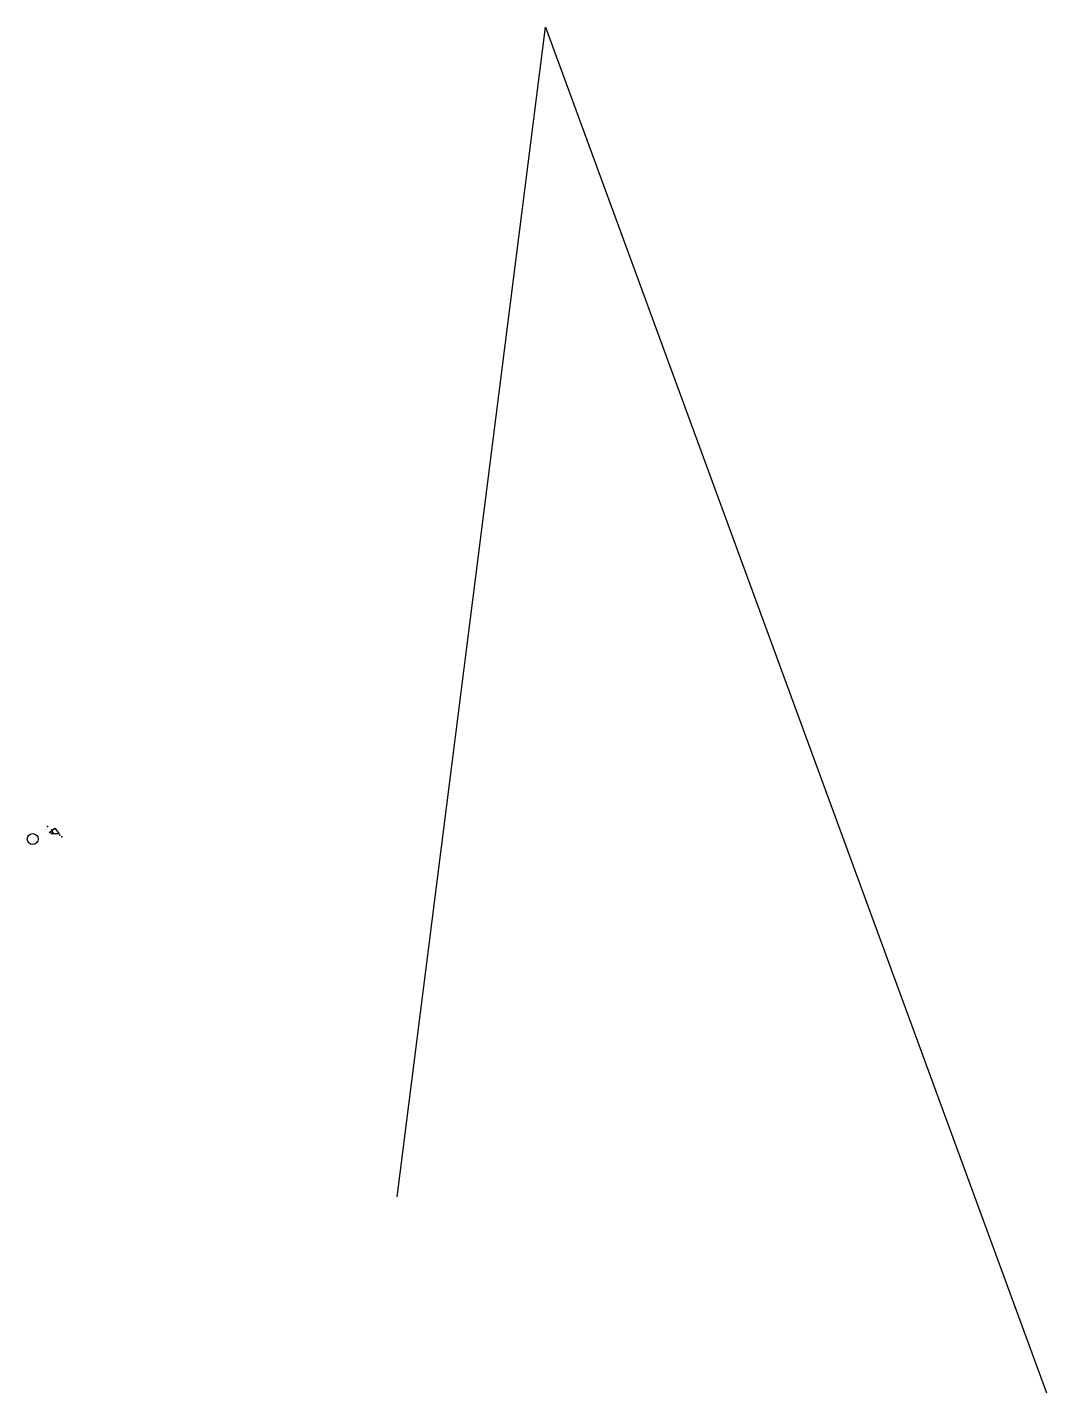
# Model space of a CAD drawing. Extents: x -50 to 9243, y -5044 to 7396.
import ezdxf

# ---------------------------------------------------------------- set-up
doc = ezdxf.new("R2010")
doc.units = 0
doc.header["$LTSCALE"] = 1000
doc.header["$MEASUREMENT"] = 0

# ---------------------------------------------------------------- blocks, each defined once
blk = doc.blocks.new('A$C484cd125')
for p, q in [((0, 7), (13, 14)), ((0, 7), (9, 12)), ((12, 0), (0, 7)), ((12, 1), (6, 11)), ((6, 11), (26, 8)), ((26, 8), (12, 0)), ((18, 5), (12, 1)), ((13, 14), (18, 5))]:
    blk.add_line(p, q)

msp = doc.modelspace()

# ---------------------------------------------------------------- linework, layer by layer
for p, q in [((3323, -3261), (4673, 7396)), ((4673, 7396), (9243, -5044)), ((150, 61), (202, 100)), ((187, 48), (175, 90)), ((241, 48), (187, 48)), ((202, 100), (241, 48))]:
    msp.add_line(p, q)
msp.add_circle((0, 0), 50)
for p in [(134, 115), (248, 37), (266, 20)]:
    msp.add_point(p)

# ---------------------------------------------------------------- block references
msp.add_blockref('A$C484cd125', (165, 46))

doc.saveas('drawing.dxf')
